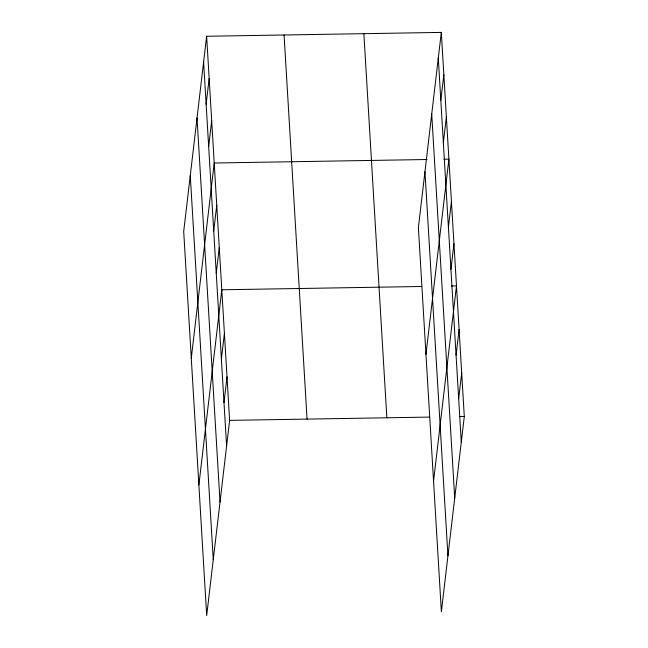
<?xml version="1.0" encoding="UTF-8"?>
<svg xmlns="http://www.w3.org/2000/svg" width="648" height="648" viewBox="0 0 648 648"><rect width="100%" height="100%" fill="white"/><g stroke="black" fill="none" stroke-linecap="round" stroke-linejoin="round"><path stroke-width="0.97" d="M206.631 36.264L183.7 231.49L206.688 615.6L229.619 420.374L206.631 36.264L441.312 32.4L464.3 416.51L441.369 611.736L418.381 227.626L441.312 32.4M206.137 104.271L209.158 78.521M208.664 146.521L211.685 120.771M191.282 358.247L214.221 163.021L427.056 159.513M213.719 231.028L216.748 205.27M216.246 273.278L219.275 247.528M198.871 485.004L221.802 289.778L421.735 286.489M221.381 359.065L224.411 333.307M223.989 402.594L227.011 376.844M440.818 100.408L443.84 74.65M443.345 142.657L446.375 116.907M425.963 354.383L448.902 159.157L443.937 159.238M448.408 227.156L451.429 201.407M450.935 269.414L453.956 243.664M433.553 481.14L456.484 285.914L451.518 285.995M456.07 355.193L459.092 329.443M458.671 398.731L461.7 372.981M229.619 420.374L429.551 417.085M459.335 416.591L464.3 416.51M438.291 58.15L461.279 442.26M431.722 114.08L454.71 498.19M424.95 171.696L447.938 555.806M363.868 33.672L386.856 417.79M284.075 34.992L307.063 419.102M203.61 62.014L226.598 446.124M197.032 117.944L220.028 502.054M190.269 175.568L213.257 559.678"/></g></svg>
